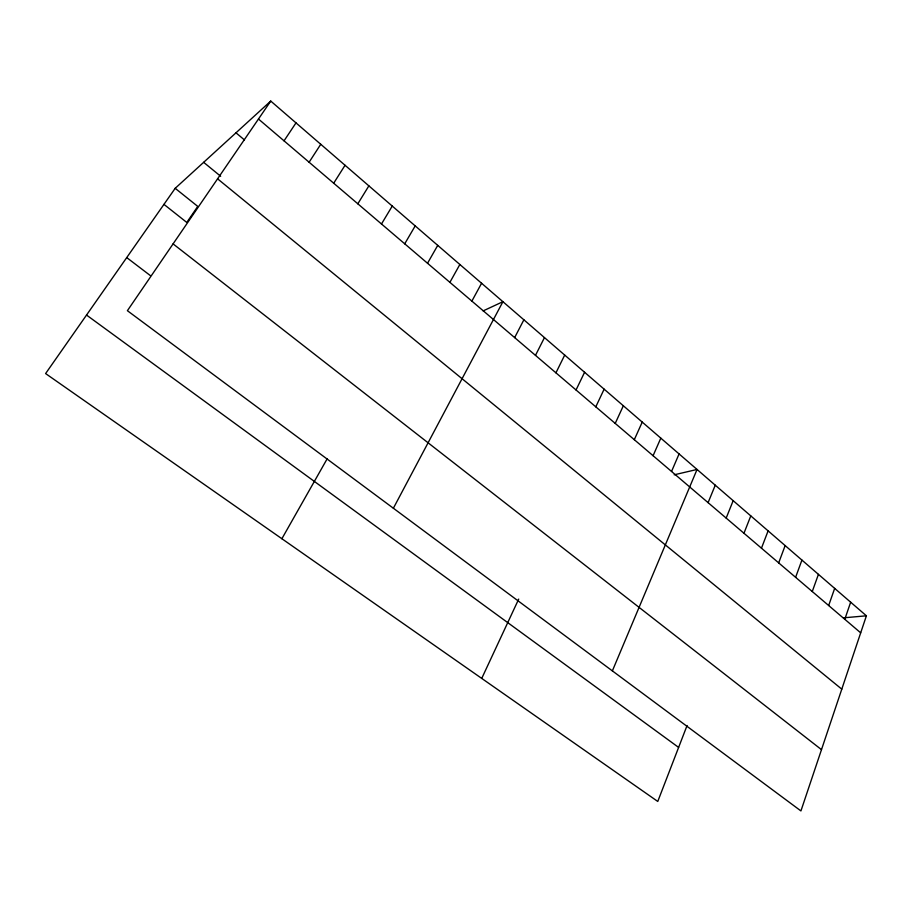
<?xml version="1.0" encoding="UTF-8"?>
<svg xmlns="http://www.w3.org/2000/svg" width="912" height="912" viewBox="0 0 912 912"><rect width="100%" height="100%" fill="white"/><g stroke="black" fill="none" stroke-linecap="round" stroke-linejoin="round"><path stroke-width="1.37" d="M866.4 615.805L800.93 810.928L127.395 310.696L270.75 101.072L866.4 615.805L843.475 617.846M844.797 619.294L850.657 602.205M828.666 605.522L834.674 588.388M812.261 591.535L818.429 574.355M795.606 577.319L801.922 560.093M778.677 562.875L785.152 545.593M761.463 548.192L768.109 530.864M687.078 725.496L657.769 801.454L45.6 373.567L175.184 188.317L270.75 101.072M743.964 533.258L750.781 515.896M726.18 518.084L733.168 500.677M708.088 502.649L715.259 485.195M612.374 670.879L697.053 469.463L674.185 474.81M671.54 471.47L679.075 453.937M653.083 455.715L660.812 438.148M634.307 439.698L642.23 422.096M615.224 423.407L623.341 405.772M481.73 678.414L518.711 599.081M595.798 406.843L604.132 389.162M576.042 389.983L584.581 372.278M555.944 372.826L564.699 355.087M535.481 355.372L544.464 337.611M514.653 337.611L523.876 319.816M393.38 508.235L502.911 301.701L483.143 310.901M471.88 301.108L481.582 283.267M449.901 282.355L459.853 264.491M281.888 538.73L327.18 458.77M427.523 263.26L437.737 245.374M404.723 243.812L415.199 225.902M381.49 223.987L392.251 206.066M357.823 203.798L368.87 185.866M333.701 183.209L345.032 165.277M309.111 162.233L320.75 144.29M284.042 140.836L295.99 122.892M86.526 315.05L678.619 747.418M126.734 257.594L150.389 275.618M173.086 243.892L821.495 749.653M163.955 204.368L186.778 222.437L197.756 206.397L175.184 188.317M217.58 178.82L841.787 689.153M203.65 162.325L220.67 176.267M235.98 132.81L244.439 139.924M258.472 119.027L860.689 632.848"/></g></svg>
